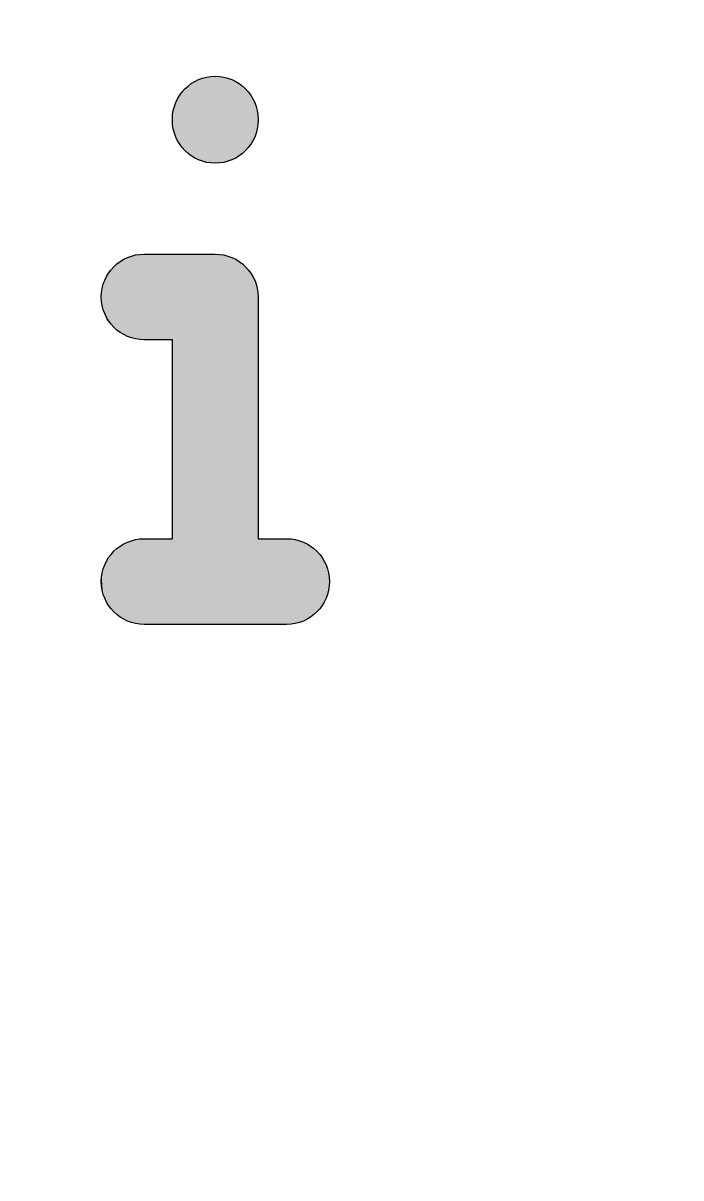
# Model space of a CAD drawing. Extents: x 2 to 177, y -204 to -3.
# Drawn here: x 98.9 to 105.21, y -116.74 to -105.66 of the extents above; entities that cross this region are included whole.
import ezdxf

# ---------------------------------------------------------------- set-up
doc = ezdxf.new("R2010")
doc.units = 0
doc.layers.add('LAYER_1', color=7, linetype='CONTINUOUS')

# ---------------------------------------------------------------- blocks, each defined once
blk = doc.blocks.new('*U19')
at = {"layer": 'LAYER_1', "color": 7}
for points in [[(99.995, -108.693), (99.969, -107.89), (99.995, -107.884)], [(100.046, -108.7), (99.995, -107.884), (100.046, -107.879)], [(99.995, -108.693), (99.995, -107.884), (100.046, -108.7)], [(100.062, -108.7), (100.046, -107.879), (100.062, -107.878)], [(100.046, -108.7), (100.046, -107.879), (100.062, -108.7)], [(100.062, -108.7), (100.062, -107.878), (100.063, -108.7)], [(100.063, -108.7), (100.062, -107.878), (100.063, -107.878)], [(100.063, -108.7), (100.063, -107.878), (100.063, -108.7)], [(100.063, -108.7), (100.063, -107.878), (100.063, -107.878)], [(100.063, -108.7), (100.063, -107.878), (100.069, -108.7)], [(100.069, -108.7), (100.063, -107.878), (100.069, -107.878)], [(100.069, -108.7), (100.069, -107.878), (100.095, -108.7)], [(100.095, -108.7), (100.069, -107.878), (100.095, -107.878)], [(100.095, -108.7), (100.095, -107.878), (100.13, -108.7)], [(100.13, -108.7), (100.095, -107.878), (100.13, -107.878)], [(100.13, -108.7), (100.13, -107.878), (100.169, -108.7)], [(100.169, -108.7), (100.13, -107.878), (100.169, -107.878)], [(100.169, -108.7), (100.169, -107.878), (100.223, -108.7)], [(100.223, -108.7), (100.169, -107.878), (100.223, -107.878)], [(100.223, -108.7), (100.223, -107.878), (100.27, -108.7)], [(100.27, -108.7), (100.223, -107.878), (100.27, -107.878)], [(100.27, -108.7), (100.27, -107.878), (100.304, -108.7)], [(100.304, -108.7), (100.27, -107.878), (100.304, -107.878)], [(100.304, -108.7), (100.304, -107.878), (100.327, -108.7)], [(100.327, -108.7), (100.304, -107.878), (100.327, -107.878)], [(100.327, -108.7), (100.327, -107.878), (100.333, -108.705)], [(100.333, -108.705), (100.327, -107.878), (100.333, -107.878)], [(100.333, -111.43), (100.333, -107.878), (100.387, -111.43)], [(100.387, -111.43), (100.333, -107.878), (100.387, -107.878)], [(100.387, -111.43), (100.387, -107.878), (100.612, -111.43)], [(100.612, -111.43), (100.387, -107.878), (100.612, -107.878)], [(100.612, -111.43), (100.612, -107.878), (100.695, -111.43)], [(100.695, -111.43), (100.612, -107.878), (100.695, -107.878)], [(100.695, -111.43), (100.695, -107.878), (100.739, -111.43)], [(100.739, -111.43), (100.695, -107.878), (100.739, -107.878)], [(100.739, -111.43), (100.739, -107.878), (100.752, -111.43)], [(100.752, -111.43), (100.739, -107.878), (100.752, -107.878)], [(100.752, -111.43), (100.752, -107.878), (100.753, -111.43)], [(100.753, -111.43), (100.752, -107.878), (100.753, -107.878)], [(100.753, -111.43), (100.753, -107.878), (100.791, -111.43)], [(100.791, -111.43), (100.753, -107.878), (100.791, -107.881)], [(100.791, -111.43), (100.791, -107.881), (100.807, -111.43)], [(100.807, -111.43), (100.791, -107.881), (100.807, -107.884)], [(100.807, -111.43), (100.807, -107.884), (100.866, -111.43)], [(100.866, -111.43), (100.807, -107.884), (100.866, -107.897)], [(99.793, -108.592), (99.727, -108.061), (99.793, -107.978)], [(99.832, -108.63), (99.793, -107.978), (99.832, -107.955)], [(99.793, -108.592), (99.793, -107.978), (99.832, -108.63)], [(99.921, -108.668), (99.832, -107.955), (99.921, -107.903)], [(99.832, -108.63), (99.832, -107.955), (99.921, -108.668)], [(99.969, -108.689), (99.921, -107.903), (99.969, -107.89)], [(99.921, -108.668), (99.921, -107.903), (99.969, -108.689)], [(99.969, -108.689), (99.969, -107.89), (99.995, -108.693)], [(100.866, -111.43), (100.866, -107.897), (100.896, -111.43)], [(100.896, -111.43), (100.866, -107.897), (100.896, -107.912)], [(100.896, -111.43), (100.896, -107.912), (100.997, -111.43)], [(100.997, -111.43), (100.896, -107.912), (100.997, -107.966)], [(100.997, -111.43), (100.997, -107.966), (101.007, -111.43)], [(101.007, -111.43), (100.997, -107.966), (101.007, -107.976)], [(101.007, -111.43), (101.007, -107.976), (101.095, -111.43)], [(101.095, -111.43), (101.007, -107.976), (101.095, -108.076)], [(99.701, -108.471), (99.664, -108.207), (99.701, -108.093)], [(99.727, -108.527), (99.701, -108.093), (99.727, -108.061)], [(99.701, -108.471), (99.701, -108.093), (99.727, -108.527)], [(99.727, -108.527), (99.727, -108.061), (99.793, -108.592)], [(101.095, -111.43), (101.095, -108.076), (101.148, -111.43)], [(101.148, -111.43), (101.095, -108.076), (101.148, -108.216)], [(99.664, -108.392), (99.655, -108.237), (99.664, -108.207)], [(99.664, -108.392), (99.664, -108.207), (99.701, -108.471)], [(101.148, -111.43), (101.148, -108.216), (101.155, -111.43)], [(101.155, -111.43), (101.148, -108.216), (101.155, -108.289)], [(99.655, -108.331), (99.652, -108.315), (99.655, -108.237)], [(99.655, -108.331), (99.655, -108.237), (99.664, -108.392)], [(99.921, -111.405), (99.832, -110.679), (99.921, -110.64)], [(99.969, -111.418), (99.921, -110.64), (99.969, -110.619)], [(99.921, -111.405), (99.921, -110.64), (99.969, -111.418)], [(99.995, -111.425), (99.969, -110.619), (99.995, -110.616)], [(99.969, -111.418), (99.969, -110.619), (99.995, -111.425)], [(100.046, -111.429), (99.995, -110.616), (100.046, -110.609)], [(99.995, -111.425), (99.995, -110.616), (100.046, -111.429)], [(100.062, -111.43), (100.046, -110.609), (100.062, -110.608)], [(100.046, -111.429), (100.046, -110.609), (100.062, -111.43)], [(100.062, -111.43), (100.062, -110.608), (100.063, -111.43)], [(100.063, -111.43), (100.062, -110.608), (100.063, -110.608)], [(100.063, -111.43), (100.063, -110.608), (100.063, -111.43)], [(100.063, -111.43), (100.063, -110.608), (100.063, -110.608)], [(100.063, -111.43), (100.063, -110.608), (100.069, -111.43)], [(100.069, -111.43), (100.063, -110.608), (100.069, -110.608)], [(100.069, -111.43), (100.069, -110.608), (100.095, -111.43)], [(100.095, -111.43), (100.069, -110.608), (100.095, -110.608)], [(100.095, -111.43), (100.095, -110.608), (100.13, -111.43)], [(100.13, -111.43), (100.095, -110.608), (100.13, -110.608)], [(100.13, -111.43), (100.13, -110.608), (100.169, -111.43)], [(100.169, -111.43), (100.13, -110.608), (100.169, -110.608)], [(100.169, -111.43), (100.169, -110.608), (100.223, -111.43)], [(100.223, -111.43), (100.169, -110.608), (100.223, -110.608)], [(100.223, -111.43), (100.223, -110.608), (100.27, -111.43)], [(100.27, -111.43), (100.223, -110.608), (100.27, -110.608)], [(100.27, -111.43), (100.27, -110.608), (100.304, -111.43)], [(100.304, -111.43), (100.27, -110.608), (100.304, -110.608)], [(100.304, -111.43), (100.304, -110.608), (100.327, -111.43)], [(100.327, -111.43), (100.304, -110.608), (100.327, -110.608)], [(100.333, -111.43), (100.327, -110.608), (100.333, -110.603)], [(100.327, -111.43), (100.327, -110.608), (100.333, -111.43)], [(101.155, -111.43), (101.155, -110.588), (101.155, -111.43)], [(101.155, -111.43), (101.155, -110.588), (101.155, -110.608)], [(101.155, -111.43), (101.155, -110.608), (101.158, -111.43)], [(101.158, -111.43), (101.155, -110.608), (101.158, -110.608)], [(101.158, -111.43), (101.158, -110.608), (101.178, -111.43)], [(101.178, -111.43), (101.158, -110.608), (101.178, -110.608)], [(101.178, -111.43), (101.178, -110.608), (101.213, -111.43)], [(101.213, -111.43), (101.178, -110.608), (101.213, -110.608)], [(101.213, -111.43), (101.213, -110.608), (101.242, -111.43)], [(101.242, -111.43), (101.213, -110.608), (101.242, -110.608)], [(101.242, -111.43), (101.242, -110.608), (101.305, -111.43)], [(101.305, -111.43), (101.242, -110.608), (101.305, -110.608)], [(101.305, -111.43), (101.305, -110.608), (101.34, -111.43)], [(101.34, -111.43), (101.305, -110.608), (101.34, -110.608)], [(101.34, -111.43), (101.34, -110.608), (101.391, -111.43)], [(101.391, -111.43), (101.34, -110.608), (101.391, -110.608)], [(101.391, -111.43), (101.391, -110.608), (101.407, -111.43)], [(101.407, -111.43), (101.391, -110.608), (101.407, -110.608)], [(101.407, -111.43), (101.407, -110.608), (101.419, -111.43)], [(101.419, -111.43), (101.407, -110.608), (101.419, -110.608)], [(101.419, -111.43), (101.419, -110.608), (101.429, -111.43)], [(101.429, -111.43), (101.419, -110.608), (101.429, -110.608)], [(101.429, -111.43), (101.429, -110.608), (101.435, -111.43)], [(101.435, -111.43), (101.429, -110.608), (101.435, -110.609)], [(101.435, -111.43), (101.435, -110.609), (101.507, -111.422)], [(101.507, -111.422), (101.435, -110.609), (101.507, -110.616)], [(101.507, -111.422), (101.507, -110.616), (101.512, -111.422)], [(101.512, -111.422), (101.507, -110.616), (101.512, -110.617)], [(101.512, -111.422), (101.512, -110.617), (101.58, -111.394)], [(101.58, -111.394), (101.512, -110.617), (101.58, -110.637)], [(101.58, -111.394), (101.58, -110.637), (101.651, -111.365)], [(101.651, -111.365), (101.58, -110.637), (101.651, -110.681)], [(99.793, -111.33), (99.727, -110.781), (99.793, -110.717)], [(99.832, -111.353), (99.793, -110.717), (99.832, -110.679)], [(99.793, -111.33), (99.793, -110.717), (99.832, -111.353)], [(99.832, -111.353), (99.832, -110.679), (99.921, -111.405)], [(101.651, -111.365), (101.651, -110.681), (101.706, -111.314)], [(101.706, -111.314), (101.651, -110.681), (101.706, -110.715)], [(101.706, -111.314), (101.706, -110.715), (101.759, -111.265)], [(101.759, -111.265), (101.706, -110.715), (101.759, -110.784)], [(99.701, -111.215), (99.664, -110.917), (99.701, -110.838)], [(99.727, -111.248), (99.701, -110.838), (99.727, -110.781)], [(99.701, -111.215), (99.701, -110.838), (99.727, -111.248)], [(99.727, -111.248), (99.727, -110.781), (99.793, -111.33)], [(101.759, -111.265), (101.759, -110.784), (101.795, -111.191)], [(101.795, -111.191), (101.759, -110.784), (101.795, -110.832)], [(101.795, -111.191), (101.795, -110.832), (101.823, -111.135)], [(101.823, -111.135), (101.795, -110.832), (101.823, -110.902)], [(99.655, -111.072), (99.652, -110.993), (99.655, -110.977)], [(99.664, -111.101), (99.655, -110.977), (99.664, -110.917)], [(99.655, -111.072), (99.655, -110.977), (99.664, -111.101)], [(99.664, -111.101), (99.664, -110.917), (99.701, -111.215)], [(101.823, -111.135), (101.823, -110.902), (101.825, -111.132)], [(101.825, -111.132), (101.823, -110.902), (101.825, -110.909)], [(101.825, -111.132), (101.825, -110.909), (101.838, -111.059)], [(101.838, -111.059), (101.825, -110.909), (101.838, -110.977)], [(101.838, -111.059), (101.838, -110.977), (101.839, -111.056)]]:
    blk.add_solid(points, dxfattribs=at)
blk = doc.blocks.new('*U20')
at = {"layer": 'LAYER_1', "color": 7}
for points in [[(100.548, -106.957), (100.531, -106.232), (100.548, -106.223)], [(100.584, -106.973), (100.548, -106.223), (100.584, -106.204)], [(100.548, -106.957), (100.548, -106.223), (100.584, -106.973)], [(100.602, -106.981), (100.584, -106.204), (100.602, -106.198)], [(100.584, -106.973), (100.584, -106.204), (100.602, -106.981)], [(100.641, -106.992), (100.602, -106.198), (100.641, -106.185)], [(100.602, -106.981), (100.602, -106.198), (100.641, -106.992)], [(100.661, -106.998), (100.641, -106.185), (100.661, -106.182)], [(100.641, -106.992), (100.641, -106.185), (100.661, -106.998)], [(100.702, -107.003), (100.661, -106.182), (100.702, -106.174)], [(100.661, -106.998), (100.661, -106.182), (100.702, -107.003)], [(100.702, -107.003), (100.702, -106.174), (100.723, -107.006)], [(100.723, -107.006), (100.702, -106.174), (100.723, -106.174)], [(100.765, -107.005), (100.723, -106.174), (100.765, -106.173)], [(100.723, -107.006), (100.723, -106.174), (100.765, -107.005)], [(100.765, -107.005), (100.765, -106.173), (100.786, -107.004)], [(100.786, -107.004), (100.765, -106.173), (100.786, -106.175)], [(100.786, -107.004), (100.786, -106.175), (100.827, -106.997)], [(100.827, -106.997), (100.786, -106.175), (100.827, -106.18)], [(100.827, -106.997), (100.827, -106.18), (100.846, -106.993)], [(100.846, -106.993), (100.827, -106.18), (100.846, -106.186)], [(100.846, -106.993), (100.846, -106.186), (100.885, -106.98)], [(100.885, -106.98), (100.846, -106.186), (100.885, -106.197)], [(100.885, -106.98), (100.885, -106.197), (100.904, -106.974)], [(100.904, -106.974), (100.885, -106.197), (100.904, -106.205)], [(100.904, -106.974), (100.904, -106.205), (100.94, -106.956)], [(100.94, -106.956), (100.904, -106.205), (100.94, -106.222)], [(100.94, -106.956), (100.94, -106.222), (100.957, -106.947)], [(100.957, -106.947), (100.94, -106.222), (100.957, -106.233)], [(100.44, -106.87), (100.414, -106.339), (100.44, -106.307)], [(100.453, -106.886), (100.44, -106.307), (100.453, -106.294)], [(100.44, -106.87), (100.44, -106.307), (100.453, -106.886)], [(100.482, -106.911), (100.453, -106.294), (100.482, -106.266)], [(100.453, -106.886), (100.453, -106.294), (100.482, -106.911)], [(100.498, -106.925), (100.482, -106.266), (100.498, -106.255)], [(100.482, -106.911), (100.482, -106.266), (100.498, -106.925)], [(100.531, -106.946), (100.498, -106.255), (100.531, -106.232)], [(100.498, -106.925), (100.498, -106.255), (100.531, -106.946)], [(100.531, -106.946), (100.531, -106.232), (100.548, -106.957)], [(100.957, -106.947), (100.957, -106.233), (100.99, -106.924)], [(100.99, -106.924), (100.957, -106.233), (100.99, -106.254)], [(100.99, -106.924), (100.99, -106.254), (101.005, -106.913)], [(101.005, -106.913), (100.99, -106.254), (101.005, -106.267)], [(101.005, -106.913), (101.005, -106.267), (101.034, -106.885)], [(101.034, -106.885), (101.005, -106.267), (101.034, -106.292)], [(101.034, -106.885), (101.034, -106.292), (101.048, -106.872)], [(101.048, -106.872), (101.034, -106.292), (101.048, -106.308)], [(101.048, -106.872), (101.048, -106.308), (101.073, -106.84)], [(101.073, -106.84), (101.048, -106.308), (101.073, -106.337)], [(100.358, -106.737), (100.351, -106.461), (100.358, -106.444)], [(100.373, -106.771), (100.358, -106.444), (100.373, -106.405)], [(100.358, -106.737), (100.358, -106.444), (100.373, -106.771)], [(100.382, -106.791), (100.373, -106.405), (100.382, -106.389)], [(100.373, -106.771), (100.373, -106.405), (100.382, -106.791)], [(100.403, -106.823), (100.382, -106.389), (100.403, -106.353)], [(100.382, -106.791), (100.382, -106.389), (100.403, -106.823)], [(100.414, -106.841), (100.403, -106.353), (100.414, -106.339)], [(100.403, -106.823), (100.403, -106.353), (100.414, -106.841)], [(100.414, -106.841), (100.414, -106.339), (100.44, -106.87)], [(101.073, -106.84), (101.073, -106.337), (101.085, -106.825)], [(101.085, -106.825), (101.073, -106.337), (101.085, -106.355)], [(101.085, -106.825), (101.085, -106.355), (101.105, -106.789)], [(101.105, -106.789), (101.085, -106.355), (101.105, -106.387)], [(101.105, -106.789), (101.105, -106.387), (101.114, -106.774)], [(101.114, -106.774), (101.105, -106.387), (101.114, -106.407)], [(101.114, -106.774), (101.114, -106.407), (101.13, -106.734)], [(101.13, -106.734), (101.114, -106.407), (101.13, -106.442)], [(101.13, -106.734), (101.13, -106.442), (101.136, -106.718)], [(101.136, -106.718), (101.13, -106.442), (101.136, -106.465)], [(100.338, -106.65), (100.333, -106.576), (100.338, -106.521)], [(100.341, -106.678), (100.338, -106.521), (100.341, -106.505)], [(100.338, -106.65), (100.338, -106.521), (100.341, -106.678)], [(100.351, -106.714), (100.341, -106.505), (100.351, -106.461)], [(100.341, -106.678), (100.341, -106.505), (100.351, -106.714)], [(100.351, -106.714), (100.351, -106.461), (100.358, -106.737)], [(101.136, -106.718), (101.136, -106.465), (101.146, -106.674)], [(101.146, -106.674), (101.136, -106.465), (101.146, -106.5)], [(101.146, -106.674), (101.146, -106.5), (101.15, -106.658)], [(101.15, -106.658), (101.146, -106.5), (101.15, -106.529)], [(101.15, -106.658), (101.15, -106.529), (101.154, -106.603)], [(101.154, -106.603), (101.15, -106.529), (101.154, -106.562)], [(100.333, -106.617), (100.333, -106.583), (100.333, -106.576)], [(100.333, -106.617), (100.333, -106.576), (100.338, -106.65)], [(100.333, -106.595), (100.333, -106.583), (100.333, -106.601)], [(100.333, -106.601), (100.333, -106.583), (100.333, -106.583)], [(100.333, -106.601), (100.333, -106.583), (100.333, -106.617)], [(101.154, -106.603), (101.154, -106.562), (101.155, -106.596)], [(101.155, -106.596), (101.154, -106.562), (101.155, -106.578)], [(101.155, -106.596), (101.155, -106.578), (101.155, -106.595)], [(101.155, -106.595), (101.155, -106.578), (101.155, -106.583)]]:
    blk.add_solid(points, dxfattribs=at)
blk = doc.blocks.new('BLOCK_4')
at = {"layer": 'LAYER_1'}
for points, knots in [([(101.155, -106.595), (101.155, -106.595), (101.155, -106.583), (101.155, -106.583), (101.155, -106.356), (100.971, -106.172), (100.744, -106.172), (100.517, -106.172), (100.333, -106.356), (100.333, -106.583), (100.333, -106.583), (100.333, -106.595), (100.333, -106.595), (100.333, -106.822), (100.517, -107.006), (100.744, -107.006), (100.971, -107.006), (101.155, -106.822), (101.155, -106.595)], [0, 0, 0, 0, 1, 1, 1, 2, 2, 2, 3, 3, 3, 4, 4, 4, 5, 5, 5, 6, 6, 6, 6]), ([(101.429, -110.608), (101.429, -110.608), (101.155, -110.608), (101.155, -110.608), (101.155, -110.608), (101.155, -108.289), (101.155, -108.289), (101.155, -108.062), (100.971, -107.878), (100.744, -107.878), (100.744, -107.878), (100.062, -107.878), (100.062, -107.878), (99.835, -107.878), (99.651, -108.062), (99.651, -108.289), (99.651, -108.516), (99.835, -108.7), (100.062, -108.7), (100.062, -108.7), (100.333, -108.7), (100.333, -108.7), (100.333, -108.7), (100.333, -110.608), (100.333, -110.608), (100.333, -110.608), (100.062, -110.608), (100.062, -110.608), (99.835, -110.608), (99.651, -110.792), (99.651, -111.019), (99.651, -111.246), (99.835, -111.43), (100.062, -111.43), (100.062, -111.43), (100.744, -111.43), (100.744, -111.43), (100.744, -111.43), (101.429, -111.43), (101.429, -111.43), (101.656, -111.43), (101.84, -111.246), (101.84, -111.019), (101.84, -110.792), (101.656, -110.608), (101.429, -110.608)], [0, 0, 0, 0, 1, 1, 1, 2, 2, 2, 3, 3, 3, 4, 4, 4, 5, 5, 5, 6, 6, 6, 7, 7, 7, 8, 8, 8, 9, 9, 9, 10, 10, 10, 11, 11, 11, 12, 12, 12, 13, 13, 13, 14, 14, 14, 15, 15, 15, 15])]:
    blk.add_open_spline(points, degree=3, knots=knots, dxfattribs=at)
at = {"layer": 'LAYER_1', "color": 7}
for name in ['*U20', '*U19']:
    blk.add_blockref(name, (0, 0), dxfattribs=at)

msp = doc.modelspace()

# ---------------------------------------------------------------- linework, layer by layer
at = {"layer": 'LAYER_1', "color": 1}
msp.add_open_spline([(173.823, -67.815), (173.823, -67.815), (5.823, -67.815), (5.823, -67.815), (4.166, -67.815), (2.823, -69.158), (2.823, -70.815), (2.823, -70.815), (2.823, -124.815), (2.823, -124.815), (2.823, -126.472), (4.166, -127.815), (5.823, -127.815), (5.823, -127.815), (173.823, -127.815), (173.823, -127.815), (175.48, -127.815), (176.823, -126.472), (176.823, -124.815), (176.823, -124.815), (176.823, -70.815), (176.823, -70.815), (176.823, -69.158), (175.48, -67.815), (173.823, -67.815)], degree=3, knots=[0, 0, 0, 0, 1, 1, 1, 2, 2, 2, 3, 3, 3, 4, 4, 4, 5, 5, 5, 6, 6, 6, 7, 7, 7, 8, 8, 8, 8], dxfattribs=at)

# ---------------------------------------------------------------- block references
at = {"layer": 'LAYER_1'}
msp.add_blockref('BLOCK_4', (0, 0), dxfattribs=at)

doc.saveas('drawing.dxf')
